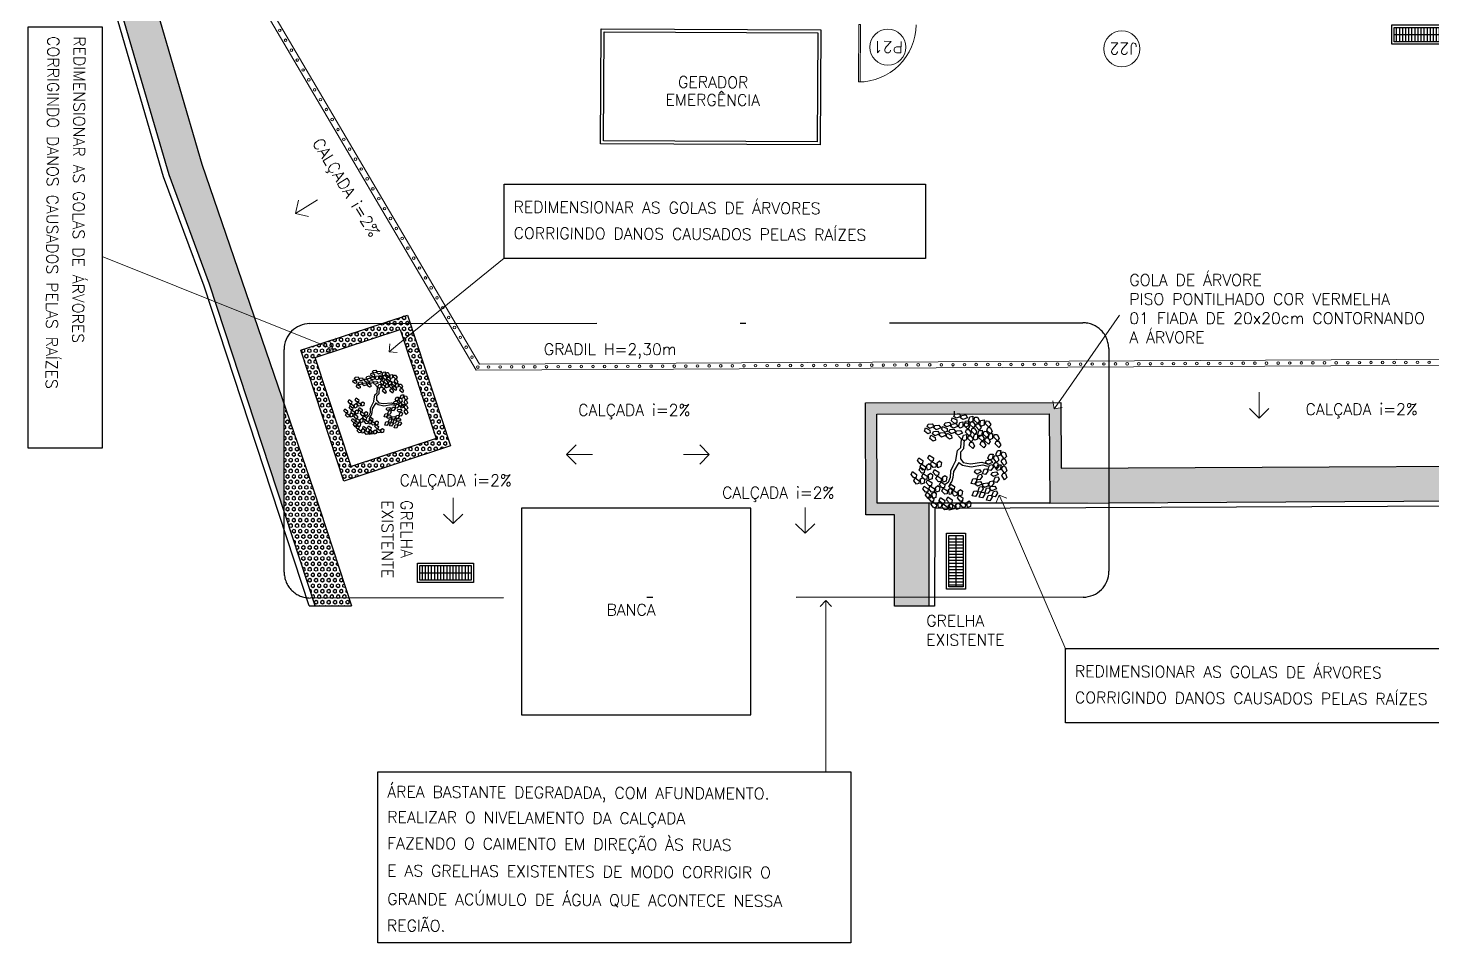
# Model space of a CAD drawing. Extents: x -1057 to 3416, y -340 to 4111.
# Drawn here: x 334.06 to 358.52, y -324.69 to -308.75 of the extents above; entities that cross this region are included whole.
import ezdxf
from ezdxf.enums import TextEntityAlignment as Align

# ---------------------------------------------------------------- set-up
doc = ezdxf.new("R2010")
doc.units = 0
doc.header["$LTSCALE"] = 50
for name, pattern in [('CONTINU', [0]), ('DASHDOT', [1, 0.5, -0.25, 0, -0.25]), ('DGN Style 1', [0.003115, 5.18318e-06, -0.00311]), ('HIDDEN', [9.525, 6.35, -3.175])]:
    doc.linetypes.add(name, pattern=pattern)
doc.layers.add('0.1', color=8, linetype='Continuous', lineweight=13)
doc.layers.add('Margem A3', color=8, linetype='DGN Style 1', lineweight=0)
for name, color, linetype in [('HAC', 1, 'Continuous'), ('medir projeto', 6, 'Continuous'), ('OK', 96, 'Continuous')]:
    doc.layers.add(name, color=color, linetype=linetype)
doc.styles.add('60x100', font='romans.shx', dxfattribs={"height": 0.2})
doc.styles.add('80X50', font='romans.shx')
doc.styles.get("Standard").update_dxf_attribs({"font": 'romans.shx'})
pattern_1 = [(90.064457, (-47.94884, -453.22149), (-0.0549925784, -6.1866e-05), [0.03175, -0.0635]), (210.064457, (-47.94884, -453.22149), (0.027549867, -0.047594037), [0.03175, -0.0635]), (150.064457, (-47.948873, -453.18974), (-0.0274427115, -0.047655903), [0.03175, -0.0635])]
pattern_2 = [(0, (-47.949, -453.2215), (0, 6.985), [5.08, -1.905]), (90, (-47.949, -453.2215), (-6.985, 4e-16), [5.08, -1.905])]

# ---------------------------------------------------------------- blocks, each defined once
blk = doc.blocks.new('ÁREA')
for p in [(0.00005, 0.00376), (0, 0)]:
    blk.add_attdef('COMPARTIMENTO', text='', height=0.0025).set_placement(p, align=Align.CENTER)
at = {"color": 1}
for p in [(-0.00005, -0.00376), (-0.0001, -0.00752)]:
    blk.add_attdef('ÁREA', text='', height=0.002, dxfattribs=at).set_placement(p, align=Align.CENTER)
blk = doc.blocks.new('L', base_point=(1.368, 0.591))
at = {"color": 3, "lineweight": -2}
for p, q in [((1.275, 0.567), (1.306, 0.592)), ((1.288, 0.517), (1.275, 0.567)), ((1.281, 0.65), (1.312, 0.675)), ((1.294, 0.6), (1.281, 0.65)), ((1.317, 0.508), (1.288, 0.517)), ((1.322, 0.591), (1.294, 0.6)), ((1.306, 0.592), (1.336, 0.538)), ((1.312, 0.675), (1.342, 0.621)), ((1.336, 0.538), (1.317, 0.508)), ((1.342, 0.621), (1.322, 0.591)), ((1.337, 0.489), (1.356, 0.548)), ((1.356, 0.548), (1.391, 0.554)), ((1.404, 0.527), (1.376, 0.484)), ((1.391, 0.554), (1.404, 0.527)), ((1.376, 0.484), (1.337, 0.489))]:
    blk.add_line(p, q, dxfattribs=at)
blk = doc.blocks.new('Árvore-13')
at = {"color": 3}
for p, q in [((0.318, 0.331), (0.405, 0.537)), ((0.405, 0.537), (0.484, 0.659)), ((0.484, 0.659), (0.572, 0.715)), ((0.502, 0.509), (0.633, 0.668)), ((0.572, 0.715), (0.607, 0.819)), ((0.633, 0.668), (0.782, 0.715)), ((-0.795, 0.302), (-0.961, 0.415)), ((-0.795, 0.406), (-0.953, 0.499)), ((-0.357, 0.349), (-0.795, 0.406)), ((-0.366, 0.227), (-0.795, 0.302)), ((-0.129, 0.105), (-0.366, 0.227)), ((-0.068, 0.19), (-0.357, 0.349)), ((-0.068, -0.036), (-0.129, 0.105)), ((0.029, 0.068), (-0.068, 0.19)), ((0.029, 0.068), (0.318, 0.331)), ((0.116, -0.055), (0.283, 0.133)), ((0.283, 0.133), (0.423, 0.284)), ((0.423, 0.284), (0.502, 0.509)), ((-0.296, -0.392), (-0.418, -0.693)), ((-0.199, -0.449), (-0.313, -0.74)), ((-0.147, -0.299), (-0.296, -0.392)), ((-0.05, -0.383), (-0.199, -0.449)), ((-0.068, -0.036), (-0.147, -0.299)), ((0.116, -0.055), (-0.05, -0.383)), ((-0.313, -0.74), (-0.243, -0.89))]:
    blk.add_line(p, q, dxfattribs=at)
at = {"color": 3, "xscale": 3.048, "yscale": 3.048, "zscale": 3.048}
for p, rotation in [((-0.716, 1.448), 295.0165150851705), ((-0.488, 1.26), 295.0165150851705), ((0.169, 1.448), 190.1248425347958), ((0.581, 1.401), 190.1248425347958), ((0.852, 1.344), 190.1248425347958), ((-1.303, 0.884), 347.8021081598379), ((-0.926, 0.959), 295.0165150851705), ((-0.348, 0.687), 295.0165150851705), ((-0.252, 1.138), 295.0165150851705), ((0.353, 0.95), 190.1248425347958), ((0.677, 0.781), 190.1248425347958), ((1.211, 1.147), 190.1248425347958), ((1.317, 0.753), 190.1248425347958), ((-1.443, 0.368), 347.8021081598379), ((-1.128, 0.415), 347.8021081598379), ((-0.848, 0.462), 295.0165150851705), ((0.765, 0.274), 190.1248425347958), ((1.124, 0.565), 190.1248425347958), ((0.8, -0.299), 190.1248425347958), ((1.203, -0.317), 190.1248425347958), ((1.246, 0.039), 190.1248425347958), ((1.579, 0.114), 190.1248425347958), ((-0.103, -0.899), 66.16076666471405), ((-0.015, -1.19), 66.16076666471405), ((0.502, -1.003), 66.16076666471405), ((-0.453, -1.397), 66.16076666471405), ((0.616, -1.322), 66.16076666471405)]:
    blk.add_blockref('L', p, dxfattribs=dict(at, rotation=rotation))
for p in [(-1.391, -0.308), (-1.049, -0.533), (-0.848, -0.449), (-0.445, -0.543), (-1.233, -0.881), (-0.874, -1.134), (-0.672, -1.021), (-0.453, -1.04)]:
    blk.add_blockref('L', p, dxfattribs=at)
blk = doc.blocks.new('_Open90')
at = {"color": 0, "linetype": 'ByBlock', "lineweight": -2}
for p, q in [((0, 0), (-1, 0)), ((-0.5, 0.5), (0, 0)), ((0, 0), (-0.5, -0.5))]:
    blk.add_line(p, q, dxfattribs=at)
blk = doc.blocks.new('A$C27293851')
at = {"layer": 'Margem A3', "color": 7, "linetype": 'CONTINU', "lineweight": -2}
for points in [[(0.336, 0.975), (0.336, 0), (0, 0), (0, 0.975)], [(0.295, 0.934), (0.295, 0.041), (0.041, 0.041), (0.041, 0.934)]]:
    blk.add_lwpolyline(points, close=True, dxfattribs=at)
at = {"layer": 'medir projeto', "color": 7, "linetype": 'CONTINU', "lineweight": -2}
for p, q in [((0.041, 0.881), (0.295, 0.881)), ((0.041, 0.827), (0.295, 0.827)), ((0.041, 0.773), (0.295, 0.773)), ((0.168, 0.041), (0.168, 0.934)), ((0.041, 0.72), (0.295, 0.72)), ((0.041, 0.666), (0.295, 0.666)), ((0.041, 0.613), (0.295, 0.613)), ((0.041, 0.559), (0.295, 0.559)), ((0.041, 0.506), (0.295, 0.506)), ((0.041, 0.452), (0.295, 0.452)), ((0.041, 0.398), (0.295, 0.398)), ((0.041, 0.345), (0.295, 0.345)), ((0.041, 0.291), (0.295, 0.291)), ((0.041, 0.238), (0.295, 0.238)), ((0.041, 0.184), (0.295, 0.184)), ((0.041, 0.131), (0.295, 0.131)), ((0.041, 0.077), (0.295, 0.077))]:
    blk.add_line(p, q, dxfattribs=at)

msp = doc.modelspace()

# ---------------------------------------------------------------- hatches: boundary and pattern name
at = {"layer": 'HAC'}
h = msp.add_hatch(dxfattribs=at)
h.set_pattern_fill('HEX', color=256, scale=0.01, angle=90.0645, style=0)
h.set_pattern_definition(pattern_1)
h.paths.add_polyline_path([(335.804, -306.738), (335.783, -306.58), (335.185, -306.632), (335.216, -306.863), (336.513, -311.307), (336.625, -311.609), (337.351, -311.9), (337.083, -311.119)])
h = msp.add_hatch(dxfattribs=at)
h.set_pattern_fill('HEX', color=256, scale=0.01, angle=90.0645, style=0)
h.set_pattern_definition(pattern_1)
h.paths.add_polyline_path([(337.351, -311.9), (336.625, -311.609), (337.219, -313.213), (338.518, -317.166), (338.516, -315.303)])
h = msp.add_hatch(dxfattribs=at)
h.set_pattern_fill('HEX', color=256, scale=0.01, angle=90.0645, style=0)
h.set_pattern_definition(pattern_1)
h.paths.add_polyline_path([(340.218, -313.897), (340.717, -313.896), (340.669, -313.749)])
h = msp.add_hatch(dxfattribs=at)
h.set_pattern_fill('HEX', color=256, scale=0.01, angle=90.0645, style=0)
h.set_pattern_definition(pattern_1)
h.paths.add_polyline_path([(339.059, -314.488), (340.541, -314.001), (340.6, -314.181), (340.766, -314.046), (340.717, -313.896), (340.218, -313.897), (338.807, -314.36), (339.555, -316.641), (341.418, -316.029), (340.766, -314.046), (340.6, -314.181), (341.165, -315.901), (339.683, -316.388)])
h = msp.add_hatch(dxfattribs=at)
h.set_pattern_fill('HEX', color=256, scale=0.01, angle=90.0645, style=0)
h.set_pattern_definition(pattern_1)
h.paths.add_polyline_path([(339.033, -316.812), (338.516, -315.303), (338.518, -317.166), (339.015, -318.679), (339.646, -318.679)])
h = msp.add_hatch(dxfattribs=at)
h.set_pattern_fill('HEX', color=256, scale=0.01, angle=90.0645, style=0)
h.set_pattern_definition(pattern_1)
h.paths.add_polyline_path([(352.887, -316.413), (352.056, -316.417), (352.052, -315.364), (351.937, -315.384), (351.917, -315.272), (348.646, -315.276), (348.655, -317.228), (349.155, -317.227), (349.161, -318.668), (349.754, -318.667), (349.745, -317.027), (348.854, -317.028), (348.847, -315.475), (351.852, -315.472), (351.859, -317.018), (352.89, -317.013)])
h.paths.add_polyline_path([(349.754, -318.667), (349.161, -318.668), (349.162, -318.817), (349.754, -318.814)])
h = msp.add_hatch(dxfattribs=at)
h.set_pattern_fill('HEX', color=256, scale=0.01, angle=90.0645, style=0)
h.set_pattern_definition(pattern_1)
h.paths.add_polyline_path([(363.395, -316.669), (363.501, -316.839), (363.577, -316.959), (363.944, -316.958), (363.942, -316.756), (363.934, -316.747), (363.942, -316.729), (363.936, -315.987), (365.136, -315.983), (365.144, -316.952), (370.612, -316.927), (370.608, -315.962), (371.808, -315.964), (371.812, -316.922), (380.737, -316.883), (380.55, -316.284), (372.01, -316.322), (372.007, -315.765), (370.407, -315.762), (370.41, -316.328), (365.339, -316.351), (365.334, -315.783), (363.734, -315.788), (363.739, -316.359), (352.889, -316.413), (352.89, -317.013), (363.577, -316.959), (363.501, -316.839)])
h = msp.add_hatch(dxfattribs=at)
h.set_pattern_fill('HEX', color=256, scale=0.01, angle=90.0645, style=0)
h.set_pattern_definition(pattern_1)
h.paths.add_polyline_path([(339.015, -318.679), (339.06, -318.818), (339.692, -318.818), (339.646, -318.679)])
at = {"layer": 'medir projeto', "linetype": 'CONTINU', "lineweight": -2}
h = msp.add_hatch(dxfattribs=at)
h.set_pattern_fill('ANGLE', color=8)
h.set_pattern_definition(pattern_2)
h.paths.add_polyline_path([(337.999, -313.792), (337.32, -313.52), (338.518, -317.166), (338.516, -315.303)])
h = msp.add_hatch(dxfattribs=at)
h.set_pattern_fill('ANGLE', color=8)
h.set_pattern_definition(pattern_2)
h.paths.add_polyline_path([(352.056, -316.417), (352.052, -315.364), (351.937, -315.384), (351.917, -315.272), (348.646, -315.276), (348.655, -317.228), (349.155, -317.227), (349.162, -318.817), (349.754, -318.819), (349.745, -317.027), (348.854, -317.028), (348.847, -315.475), (351.852, -315.472), (351.859, -317.018), (352.89, -317.013), (352.887, -316.413)])
h.paths.add_polyline_path([(354.465, -315.614), (354.488, -315.563), (354.56, -315.612), (354.555, -315.663), (354.513, -315.67)], flags=17)
h.paths.add_polyline_path([(354.511, -315.723), (354.534, -315.672), (354.606, -315.721), (354.601, -315.772), (354.559, -315.779)], flags=17)

# ---------------------------------------------------------------- linework, layer by layer
at = {"layer": '0.1', "color": 8}
for p, q in [((338.107, -308.318), (341.864, -314.706)), ((338.205, -308.287), (341.921, -314.605)), ((341.864, -314.706), (374.101, -314.544)), ((341.921, -314.605), (374.002, -314.444))]:
    msp.add_line(p, q, dxfattribs=at)
at = {"layer": '0.1', "color": 7}
for p, q in [((339.098, -311.74), (338.714, -311.976)), ((338.714, -311.976), (338.767, -311.746)), ((338.714, -311.976), (338.943, -312.032)), ((355.509, -315.092), (355.509, -315.543)), ((355.509, -315.543), (355.341, -315.378)), ((355.509, -315.543), (355.677, -315.378)), ((343.439, -316.176), (343.604, -316.008)), ((345.926, -316.176), (345.761, -316.008)), ((343.89, -316.176), (343.439, -316.176)), ((343.439, -316.176), (343.604, -316.344)), ((345.475, -316.176), (345.926, -316.176)), ((345.926, -316.176), (345.761, -316.344)), ((341.464, -316.931), (341.464, -317.381)), ((341.464, -317.381), (341.296, -317.216)), ((341.464, -317.381), (341.632, -317.216)), ((347.599, -317.1), (347.599, -317.551)), ((347.599, -317.551), (347.431, -317.386)), ((347.599, -317.551), (347.767, -317.386))]:
    msp.add_line(p, q, dxfattribs=at)
at = {"layer": '0.1', "color": 8}
msp.add_lwpolyline([(348.53, -308.686), (348.525, -309.686), (348.555, -309.686), (348.56, -308.686)], close=True, dxfattribs=at)
at = {"layer": '0.1', "color": 8, "linetype": 'CONTINU', "lineweight": -2}
for points in [[(347.858, -310.782), (344.033, -310.763), (344.043, -308.761), (347.868, -308.779)], [(347.808, -310.732), (344.083, -310.714), (344.092, -308.811), (347.818, -308.829)]]:
    msp.add_lwpolyline(points, close=True, dxfattribs=at)
at = {"layer": '0.1', "color": 7}
for points in [[(339.186, -314.268), (335.348, -312.729)], [(340.5, -314.262), (342.353, -312.759)], [(352.051, -315.22), (353.075, -313.75)], [(351.058, -317.068), (352.142, -319.578)]]:
    msp.add_lwpolyline(points, dxfattribs=at)
at = {"layer": '0.1', "color": 6}
msp.add_lwpolyline([(347.958, -318.925), (347.959, -321.709)], dxfattribs=at)
at = {"layer": '0.1', "color": 8}
for centre, radius in [((338.441, -308.787), 0.0225), ((338.543, -308.96), 0.0225), ((349.037, -309.08), 0.314), ((353.117, -309.108), 0.314), ((338.644, -309.133), 0.0225), ((338.746, -309.305), 0.0225), ((338.847, -309.478), 0.0225), ((338.949, -309.65), 0.0225), ((339.05, -309.823), 0.0225), ((339.152, -309.995), 0.0225), ((339.253, -310.168), 0.0225), ((339.355, -310.341), 0.0225), ((339.456, -310.513), 0.0225), ((339.558, -310.686), 0.0225), ((339.659, -310.858), 0.0225), ((339.761, -311.031), 0.0225), ((339.862, -311.204), 0.0225), ((339.964, -311.376), 0.0225), ((340.065, -311.549), 0.0225), ((340.167, -311.721), 0.0225), ((340.268, -311.894), 0.0225), ((340.37, -312.066), 0.0225), ((340.472, -312.239), 0.0225), ((340.573, -312.412), 0.0225), ((340.675, -312.584), 0.0225), ((340.776, -312.757), 0.0225), ((340.878, -312.929), 0.0225), ((340.979, -313.102), 0.0225), ((341.081, -313.274), 0.0225), ((341.182, -313.447), 0.0225), ((341.284, -313.62), 0.0225), ((341.385, -313.792), 0.0225), ((341.487, -313.965), 0.0225), ((341.588, -314.137), 0.0225), ((341.69, -314.31), 0.0225), ((341.791, -314.482), 0.0225), ((345.721, -314.636), 0.0225), ((345.923, -314.635), 0.0225), ((346.126, -314.634), 0.0225), ((346.328, -314.633), 0.0225), ((346.531, -314.632), 0.0225), ((346.733, -314.631), 0.0225), ((346.935, -314.63), 0.0225), ((347.138, -314.629), 0.0225), ((347.34, -314.628), 0.0225), ((347.542, -314.627), 0.0225), ((347.745, -314.626), 0.0225), ((347.947, -314.625), 0.0225), ((348.149, -314.624), 0.0225), ((348.352, -314.623), 0.0225), ((348.554, -314.622), 0.0225), ((348.757, -314.621), 0.0225), ((348.959, -314.62), 0.0225), ((349.161, -314.619), 0.0225), ((349.364, -314.618), 0.0225), ((349.566, -314.617), 0.0225), ((349.768, -314.616), 0.0225), ((349.971, -314.615), 0.0225), ((350.173, -314.614), 0.0225), ((350.375, -314.613), 0.0225), ((350.578, -314.612), 0.0225), ((350.78, -314.611), 0.0225), ((350.983, -314.61), 0.0225), ((351.185, -314.609), 0.0225), ((351.387, -314.608), 0.0225), ((351.59, -314.607), 0.0225), ((351.792, -314.606), 0.0225), ((351.994, -314.605), 0.0225), ((352.197, -314.604), 0.0225), ((352.399, -314.603), 0.0225), ((352.601, -314.602), 0.0225), ((352.804, -314.601), 0.0225), ((353.006, -314.6), 0.0225), ((353.209, -314.599), 0.0225), ((353.411, -314.598), 0.0225), ((353.613, -314.597), 0.0225), ((353.816, -314.596), 0.0225), ((354.018, -314.595), 0.0225), ((354.22, -314.594), 0.0225), ((354.423, -314.592), 0.0225), ((354.625, -314.591), 0.0225), ((354.827, -314.59), 0.0225), ((355.03, -314.589), 0.0225), ((355.232, -314.588), 0.0225), ((355.435, -314.587), 0.0225), ((355.637, -314.586), 0.0225), ((355.839, -314.585), 0.0225), ((356.042, -314.584), 0.0225), ((356.244, -314.583), 0.0225), ((356.446, -314.582), 0.0225), ((356.649, -314.581), 0.0225), ((356.851, -314.58), 0.0225), ((357.053, -314.579), 0.0225), ((357.256, -314.578), 0.0225), ((357.458, -314.577), 0.0225), ((357.66, -314.576), 0.0225), ((357.863, -314.575), 0.0225), ((358.065, -314.574), 0.0225), ((358.268, -314.573), 0.0225), ((358.47, -314.572), 0.0225), ((341.893, -314.655), 0.0225), ((342.079, -314.654), 0.0225), ((342.281, -314.653), 0.0225), ((342.483, -314.652), 0.0225), ((342.686, -314.651), 0.0225), ((342.888, -314.65), 0.0225), ((343.09, -314.649), 0.0225), ((343.293, -314.648), 0.0225), ((343.495, -314.647), 0.0225), ((343.697, -314.646), 0.0225), ((343.9, -314.645), 0.0225), ((344.102, -314.644), 0.0225), ((344.305, -314.643), 0.0225), ((344.507, -314.642), 0.0225), ((344.709, -314.641), 0.0225), ((344.912, -314.64), 0.0225), ((345.114, -314.639), 0.0225), ((345.316, -314.638), 0.0225), ((345.519, -314.637), 0.0225)]:
    msp.add_circle(centre, radius, dxfattribs=at)
msp.add_arc((348.53, -308.686), 1, 269.7175, 359.7175, dxfattribs=at)
at = {"layer": 'Margem A3', "color": 7, "linetype": 'CONTINU', "lineweight": -2}
for p, q in [((335.804, -306.738), (337.083, -311.119)), ((336.418, -311.339), (335.116, -306.876)), ((336.513, -311.307), (335.216, -306.863)), ((337.083, -311.119), (339.033, -316.812)), ((337.125, -313.246), (336.418, -311.339)), ((337.219, -313.213), (336.513, -311.307)), ((338.955, -318.818), (337.125, -313.246)), ((339.06, -318.818), (337.219, -313.213)), ((338.807, -314.36), (340.669, -313.749)), ((340.669, -313.749), (341.418, -316.029)), ((341.418, -316.029), (339.555, -316.641)), ((339.033, -316.812), (339.692, -318.818)), ((349.755, -317.029), (349.754, -318.819)), ((367.824, -317.04), (349.855, -317.12)), ((351.859, -317.025), (363.944, -316.958)), ((349.855, -317.12), (349.854, -318.819))]:
    msp.add_line(p, q, dxfattribs=at)
for points in [[(338.807, -314.36), (340.669, -313.749), (341.418, -316.029), (339.555, -316.641)], [(346.652, -320.714), (346.653, -317.114), (342.653, -317.114), (342.652, -320.714)]]:
    msp.add_lwpolyline(points, close=True, dxfattribs=at)
for points in [[(339.059, -314.488), (340.541, -314.001), (341.165, -315.901), (339.683, -316.388), (339.059, -314.488)], [(349.154, -318.819), (349.155, -317.227), (348.655, -317.228), (348.646, -315.276), (352.051, -315.272), (352.056, -316.417), (363.739, -316.359), (363.734, -315.788), (365.334, -315.783), (365.339, -316.351), (370.41, -316.328), (370.407, -315.762), (372.007, -315.765), (372.01, -316.322), (380.74, -316.283)], [(348.854, -317.028), (348.847, -315.475), (351.852, -315.472), (351.859, -317.025), (348.854, -317.028)]]:
    msp.add_lwpolyline(points, dxfattribs=at)
at = {"layer": 'medir projeto', "color": 7, "linetype": 'CONTINU', "lineweight": -2}
for p, q in [((338.955, -318.818), (339.692, -318.818)), ((349.154, -318.817), (349.854, -318.814))]:
    msp.add_line(p, q, dxfattribs=at)
for points in [[(335.348, -308.725), (335.348, -316.067), (334.055, -316.067), (334.055, -308.725)], [(342.353, -311.469), (349.696, -311.469), (349.696, -312.762), (342.353, -312.762)], [(352.135, -319.559), (359.477, -319.559), (359.477, -320.852), (352.135, -320.852)]]:
    msp.add_lwpolyline(points, close=True, dxfattribs=at)
at = {"layer": 'medir projeto', "color": 6, "linetype": 'DASHDOT', "lineweight": -2, "ltscale": 0.2}
msp.add_lwpolyline([(352.44, -318.664), (338.97, -318.679, -0.414261), (338.518, -318.228), (338.516, -314.35, -0.414166), (338.966, -313.898), (352.436, -313.883, -0.414261), (352.888, -314.334), (352.891, -318.213, -0.414166)], format="xyb", close=True, dxfattribs=at)
at = {"layer": 'medir projeto', "color": 6, "linetype": 'CONTINU', "lineweight": -2}
msp.add_lwpolyline([(340.151, -321.709), (348.391, -321.709), (348.391, -324.689), (340.151, -324.689)], close=True, dxfattribs=at)

# ---------------------------------------------------------------- block references
at = {"layer": '0.1', "color": 8}
ref = msp.add_blockref('ÁREA', (345.995, -309.726), dxfattribs=dict(at, xscale=133.3333333333334, yscale=133.3333333333334, zscale=133.3333333333334, rotation=359.7174815060635))
ref.add_attrib('COMPARTIMENTO', 'GERADOR', dxfattribs={"layer": '0', "color": 1, "height": 0.2, "rotation": 359.7175}).set_placement((345.994, -309.791), align=Align.CENTER)
ref.add_attrib('ÁREA', 'EMERGÊNCIA', dxfattribs={"layer": '0', "color": 1, "height": 0.2, "rotation": 359.7175}).set_placement((345.988, -310.101), align=Align.CENTER)
at = {"layer": '0.1', "color": 7, "yscale": 0.2, "zscale": 0.2}
for p, xscale, rotation in [((339.372, -314.34), -0.2, 158.948097599897), ((340.345, -314.388), 0.2, 219.0491630714577), ((351.937, -315.384), 0.2, 235.1227406938816), ((350.978, -316.885), 0.2, 113.3715282882735)]:
    msp.add_blockref('_Open90', p, dxfattribs=dict(at, xscale=xscale, rotation=rotation))
at = {"layer": '0.1', "color": 6, "xscale": 0.2, "yscale": 0.2, "zscale": 0.2, "rotation": 90.02906514601882}
msp.add_blockref('_Open90', (347.957, -318.725), dxfattribs=at)
at = {"layer": 'medir projeto', "color": 7, "linetype": 'CONTINU', "lineweight": -2, "rotation": 270}
for p in [(357.821, -308.694), (340.844, -318.073)]:
    msp.add_blockref('A$C27293851', p, dxfattribs=at)
at = {"layer": 'medir projeto', "color": 7, "linetype": 'CONTINU', "lineweight": -2}
msp.add_blockref('A$C27293851', (350.058, -318.526), dxfattribs=at)
at = {"layer": 'OK', "color": 3, "linetype": 'HIDDEN', "rotation": 196.6362105508732}
for p, xscale, yscale, zscale in [((340.118, -315.256), 0.3107660917594164, 0.3107660917594164, 0.3107660917594164), ((350.282, -316.286), 0.4661491376391244, 0.4661491376391244, 0.4661491376391244)]:
    msp.add_blockref('Árvore-13', p, dxfattribs=dict(at, xscale=xscale, yscale=yscale, zscale=zscale))

# ---------------------------------------------------------------- texts
at = {"layer": '0.1', "color": 7}
for s, rotation, style, p in [('CORRIGINDO DANOS CAUSADOS PELAS RAÍZES', 269.7175, '80X50', (334.396, -308.888)), ('REDIMENSIONAR AS GOLAS DE ÁRVORES', 269.7175, '80X50', (334.853, -308.888)), ('CALÇADA i=2%%%', 301.579, '80X50', (339.002, -310.746)), ('REDIMENSIONAR AS GOLAS DE ÁRVORES', 359.7175, '80X50', (342.516, -311.964)), ('CORRIGINDO DANOS CAUSADOS PELAS RAÍZES', 359.7175, '80X50', (342.516, -312.421)), ('EXISTENTE', 270, '60x100', (340.219, -316.972)), ('GRELHA', 270, '60x100', (340.553, -316.972)), ('REDIMENSIONAR AS GOLAS DE ÁRVORES', 359.7175, '80X50', (352.297, -320.054)), ('CORRIGINDO DANOS CAUSADOS PELAS RAÍZES', 359.7175, '80X50', (352.297, -320.511)), ('ÁREA BASTANTE DEGRADADA, COM AFUNDAMENTO.', 359.7175, '80X50', (340.314, -322.155)), ('REALIZAR O NIVELAMENTO DA CALÇADA ', 359.7175, '80X50', (340.314, -322.596)), ('FAZENDO O CAIMENTO EM DIREÇÃO ÀS RUAS', 359.7175, '80X50', (340.314, -323.053)), ('E AS GRELHAS EXISTENTES DE MODO CORRIGIR O', 359.7175, '80X50', (340.314, -323.53)), ('GRANDE ACÚMULO DE ÁGUA QUE ACONTECE NESSA ', 359.7175, '80X50', (340.314, -324.025)), ('REGIÃO.', 359.7175, '80X50', (340.308, -324.486))]:
    msp.add_text(s, height=0.2, rotation=rotation, dxfattribs=dict(at, style=style)).set_placement(p)
for s, p in [('P21', (349.302, -308.98)), ('J22', (353.383, -309.008))]:
    msp.add_text(s, height=0.2, rotation=179.7175, dxfattribs=at).set_placement(p)
for s, style, p in [('GRADIL H=2,30m', '80X50', (343.043, -314.444)), ('CALÇADA i=2%%%', '80X50', (343.642, -315.504)), ('CALÇADA i=2%%%', '80X50', (356.317, -315.49)), ('CALÇADA i=2%%%', '80X50', (340.53, -316.729)), ('CALÇADA i=2%%%', '80X50', (346.151, -316.944)), ('BANCA', '60x100', (344.135, -318.984)), ('GRELHA', '60x100', (349.708, -319.176)), ('EXISTENTE', '60x100', (349.708, -319.509))]:
    msp.add_text(s, height=0.2, dxfattribs=dict(at, style=style)).set_placement(p)
at = {"layer": '0.1', "color": 7, "insert": (353.247, -313.037), "char_height": 0.2, "attachment_point": 1, "style": '60x100'}
msp.add_mtext('GOLA DE ÁRVORE\\PPISO PONTILHADO COR VERMELHA \\P01 FIADA DE 20x20cm CONTORNANDO\\PA ÁRVORE', dxfattribs=at)

doc.saveas('drawing.dxf')
